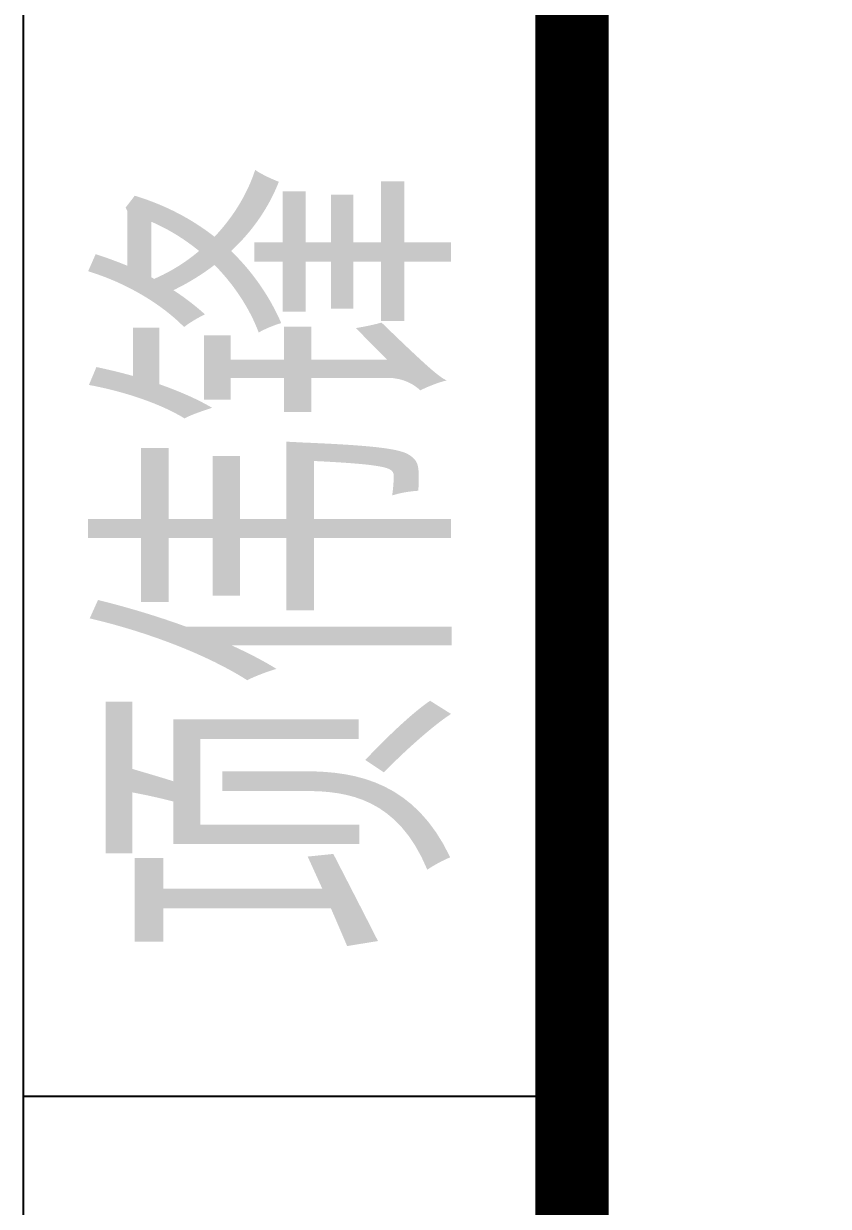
# Model space of a CAD drawing. Extents: x 2430613 to 2739493, y -1540945 to -971137.
# Drawn here: x 2622343 to 2623444, y -1210565 to -1208947 of the extents above; entities that cross this region are included whole.
import ezdxf
from ezdxf.enums import TextEntityAlignment as Align

# ---------------------------------------------------------------- set-up
doc = ezdxf.new("R2010")
doc.units = 0
doc.header["$LTSCALE"] = 1000
doc.header["$MEASUREMENT"] = 0
doc.layers.get('0').update_dxf_attribs({"linetype": 'CONTINUOUS'})
doc.layers.add('0S-图框文字', color=51, linetype='CONTINUOUS', lineweight=18)
for name, color, linetype in [('T-TK', 157, 'CONTINUOUS'), ('图层1', 165, 'CONTINUOUS'), ('照明平面标注层', 111, 'CONTINUOUS')]:
    doc.layers.add(name, color=color, linetype=linetype)
doc.styles.add('TSSD_Dimension', font='Tssdeng.shx', dxfattribs={"width": 0.7, "bigfont": 'hztxt.shx'})

# ---------------------------------------------------------------- blocks, each defined once
blk = doc.blocks.new('BW-23285093', base_point=(-256155.5, 346264.4, -14645342.6))
at = {"layer": '0S-图框文字'}
blk.add_lwpolyline([(-256101.6, 370164.2), (-255351.6, 370164.2), (-255351.6, 346264.4), (-256101.6, 346264.4)], close=True, dxfattribs=at)
at = {"layer": '0S-图框文字', "style": 'TSSD_Dimension', "width": 0.8}
blk.add_text('项伟锋', height=450, rotation=90, dxfattribs=at).set_placement((-255741.7, 365499.5), align=Align.MIDDLE_CENTER)
blk = doc.blocks.new('A0-DWF')
at = {"layer": 'T-TK'}
for p, q in [((1750, -24900), (1750, -1000)), ((1750, -6400), (2500, -6400))]:
    blk.add_line(p, q, dxfattribs=at)
at = {"layer": 'T-TK', "const_width": 100}
blk.add_lwpolyline([(2500, -83100), (117900, -83100), (117900, -1000), (2500, -1000)], close=True, dxfattribs=at)
at = {"layer": '图层1', "linetype": 'Continuous'}
blk.add_line((2500, -21700), (2500, -1000), dxfattribs=at)
blk.add_blockref('BW-23285093', (1696.2, -24900, -14645342.6))

msp = doc.modelspace()

# ---------------------------------------------------------------- block references
at = {"layer": '照明平面标注层'}
msp.add_blockref('A0-DWF', (2620593.302, -1204014.589), dxfattribs=at)

doc.saveas('drawing.dxf')
